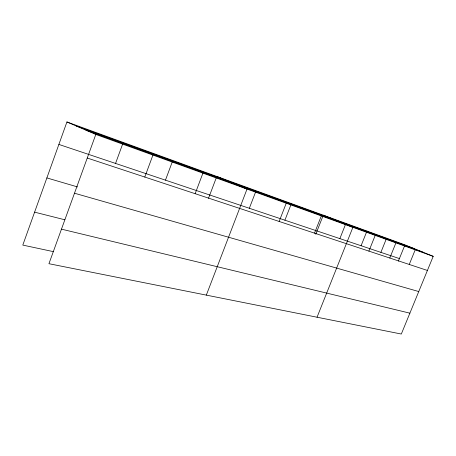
<?xml version="1.0" encoding="UTF-8"?>
<svg xmlns="http://www.w3.org/2000/svg" width="456" height="456" viewBox="0 0 456 456"><rect width="100%" height="100%" fill="white"/><g stroke="black" fill="none" stroke-linecap="round" stroke-linejoin="round"><path stroke-width="0.68" d="M66.929 121.963L95.806 134.44L48.94 263.71L401.32 334.037L433.2 256.34L404.968 244.878L66.929 121.963L22.8 245.094L53.318 251.626M115.545 163.425L122.755 143.748M144.786 177.053L152.931 155.08M165.46 180.154L172.317 161.772M195.157 193.697L202.92 173.137M208.506 198.303L216.286 177.777M206.329 295.117L247.027 189.075L216.794 176.455M249.335 208.272L255.582 192.039M279.146 221.456L286.237 203.239M284.909 220.197L291.39 203.581M314.526 233.147L321.315 215.916M315.769 234.253L322.774 216.497M339.862 238.613L345.386 224.728M317.045 317.216L352.893 227.327L323.293 215.181M361.084 245.733L366.966 231.055M368.887 251.113L375.208 235.387M380.885 252.367L386.602 238.197M389.789 258.022L395.928 242.871M398.367 261.134L404.706 245.527M409.249 264.451L415.211 249.842M61.469 229.146L409.887 313.164M34.605 212.154L64.855 219.792M74.493 193.219L418.756 291.549M46.871 177.925L77.52 186.931M87.25 158.038L427.409 270.454M58.881 144.432L399.405 258.575M95.806 134.44L433.2 256.34M76.135 125.941L414.094 248.583M85.95 130.182L423.687 252.476"/></g></svg>
